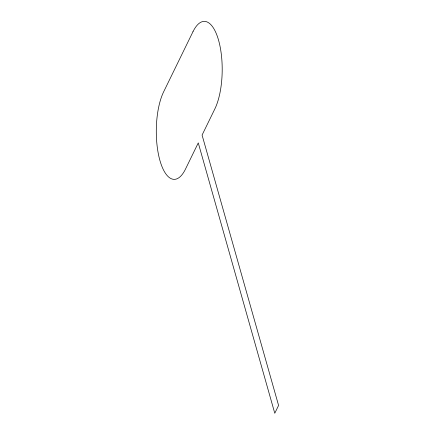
<?xml version="1.0" encoding="UTF-8"?>
<svg xmlns="http://www.w3.org/2000/svg" width="435" height="435" viewBox="0 0 435 435"><rect width="100%" height="100%" fill="white"/><g stroke="black" fill="none" stroke-linecap="round" stroke-linejoin="round"><path stroke-width="0.65" d="M192.982 31.69L163.652 91.801A48.943 18.286 -89.5 0 0 159.917 160.477A48.943 18.286 -89.5 0 0 185.511 169.046L198.268 142.898L274.773 413.25L278.585 405.436L202.079 135.084L214.841 108.935A48.943 18.286 -89.5 0 0 218.577 40.259A48.943 18.286 -89.5 0 0 192.982 31.69"/></g></svg>
